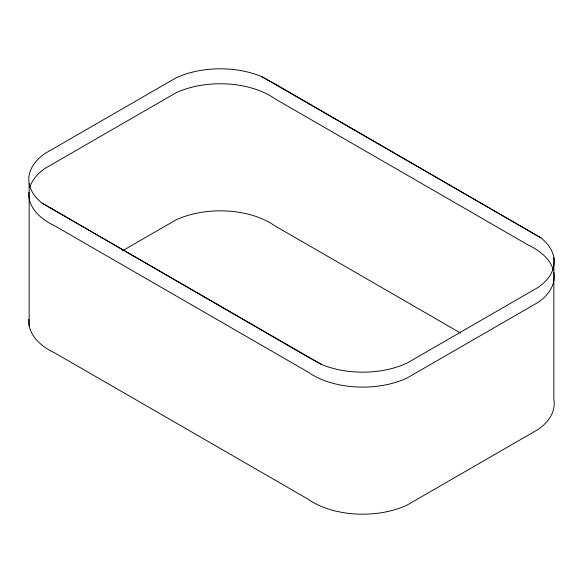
<?xml version="1.0" encoding="UTF-8"?>
<svg xmlns="http://www.w3.org/2000/svg" width="583" height="583" viewBox="0 0 583 583"><rect width="100%" height="100%" fill="white"/><g stroke="black" fill="none" stroke-linecap="round" stroke-linejoin="round"><path stroke-width="0.87" d="M122.415 250.828L175.877 219.966A70.31 40.599 0 0 1 274.797 225.796L460.606 333.068M261.446 76.49L274.797 83.763L540.907 237.835A70.31 40.591 0 0 1 538.415 287.237L407.123 363.034A70.31 40.591 0 0 1 321.554 364.477L308.203 357.204L42.093 203.132A70.31 40.591 0 0 1 44.585 153.73L175.877 77.933A70.31 40.591 0 0 1 261.446 76.49L540.907 237.835M42.093 203.132L321.554 364.477M553.85 257.475L553.85 399.508A70.31 40.599 0 0 1 538.415 429.27L407.123 505.067A70.31 40.599 0 0 1 308.203 499.237L54.685 352.875A70.31 40.599 0 0 1 28.88 319.331M29.15 183.492L29.15 325.525M28.88 192.244A70.31 40.599 0 0 0 54.685 225.796L308.203 372.158A70.31 40.599 0 0 0 407.123 377.988L538.415 302.191A70.31 40.599 0 0 0 553.85 272.421M29.922 187.056A70.31 40.599 0 0 1 44.585 168.676L175.877 92.879A70.31 40.599 0 0 1 274.797 98.709L528.315 245.079A70.31 40.599 0 0 1 553.296 270.009"/></g></svg>
